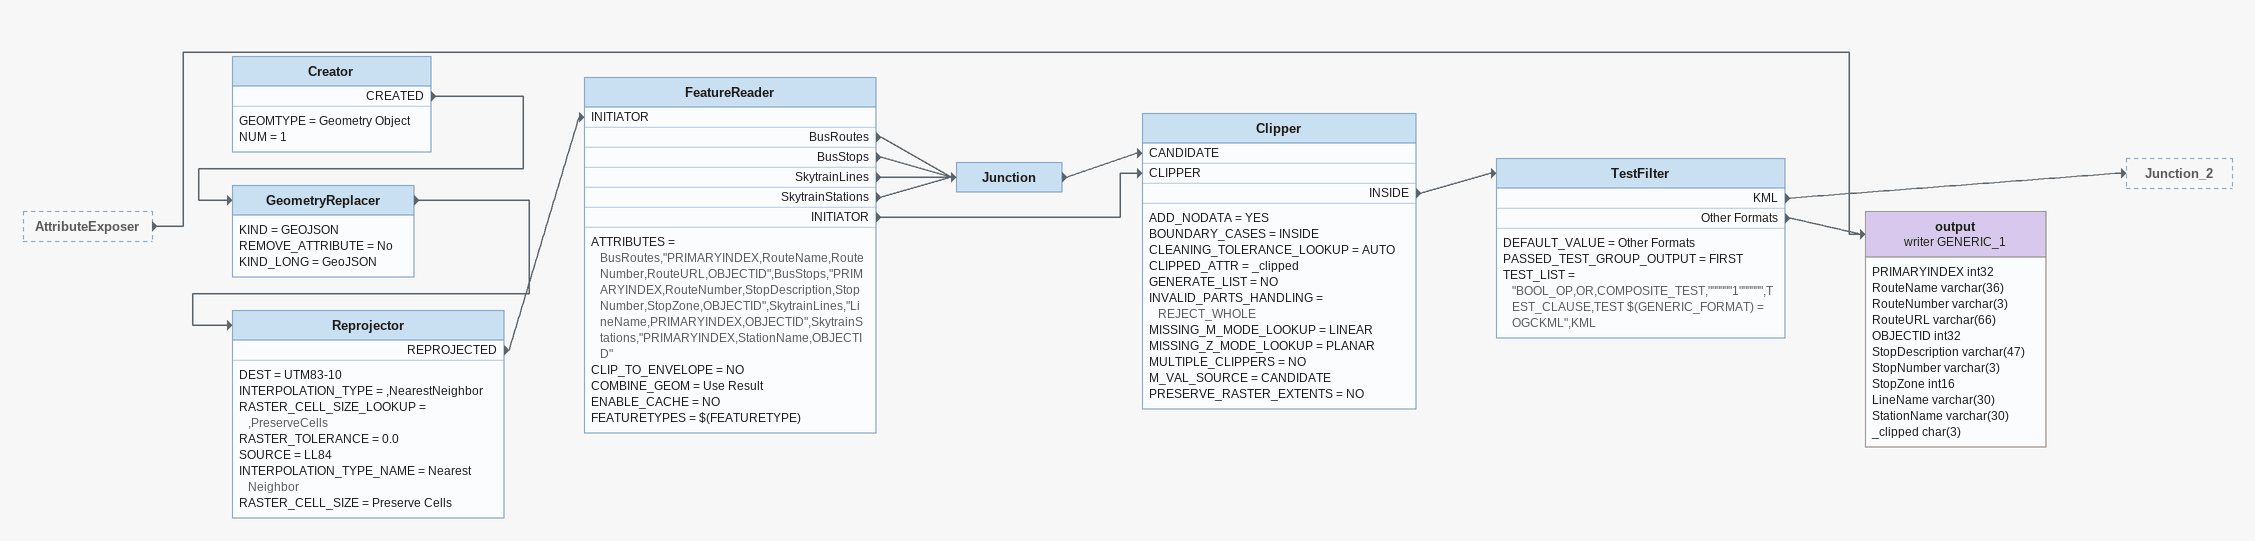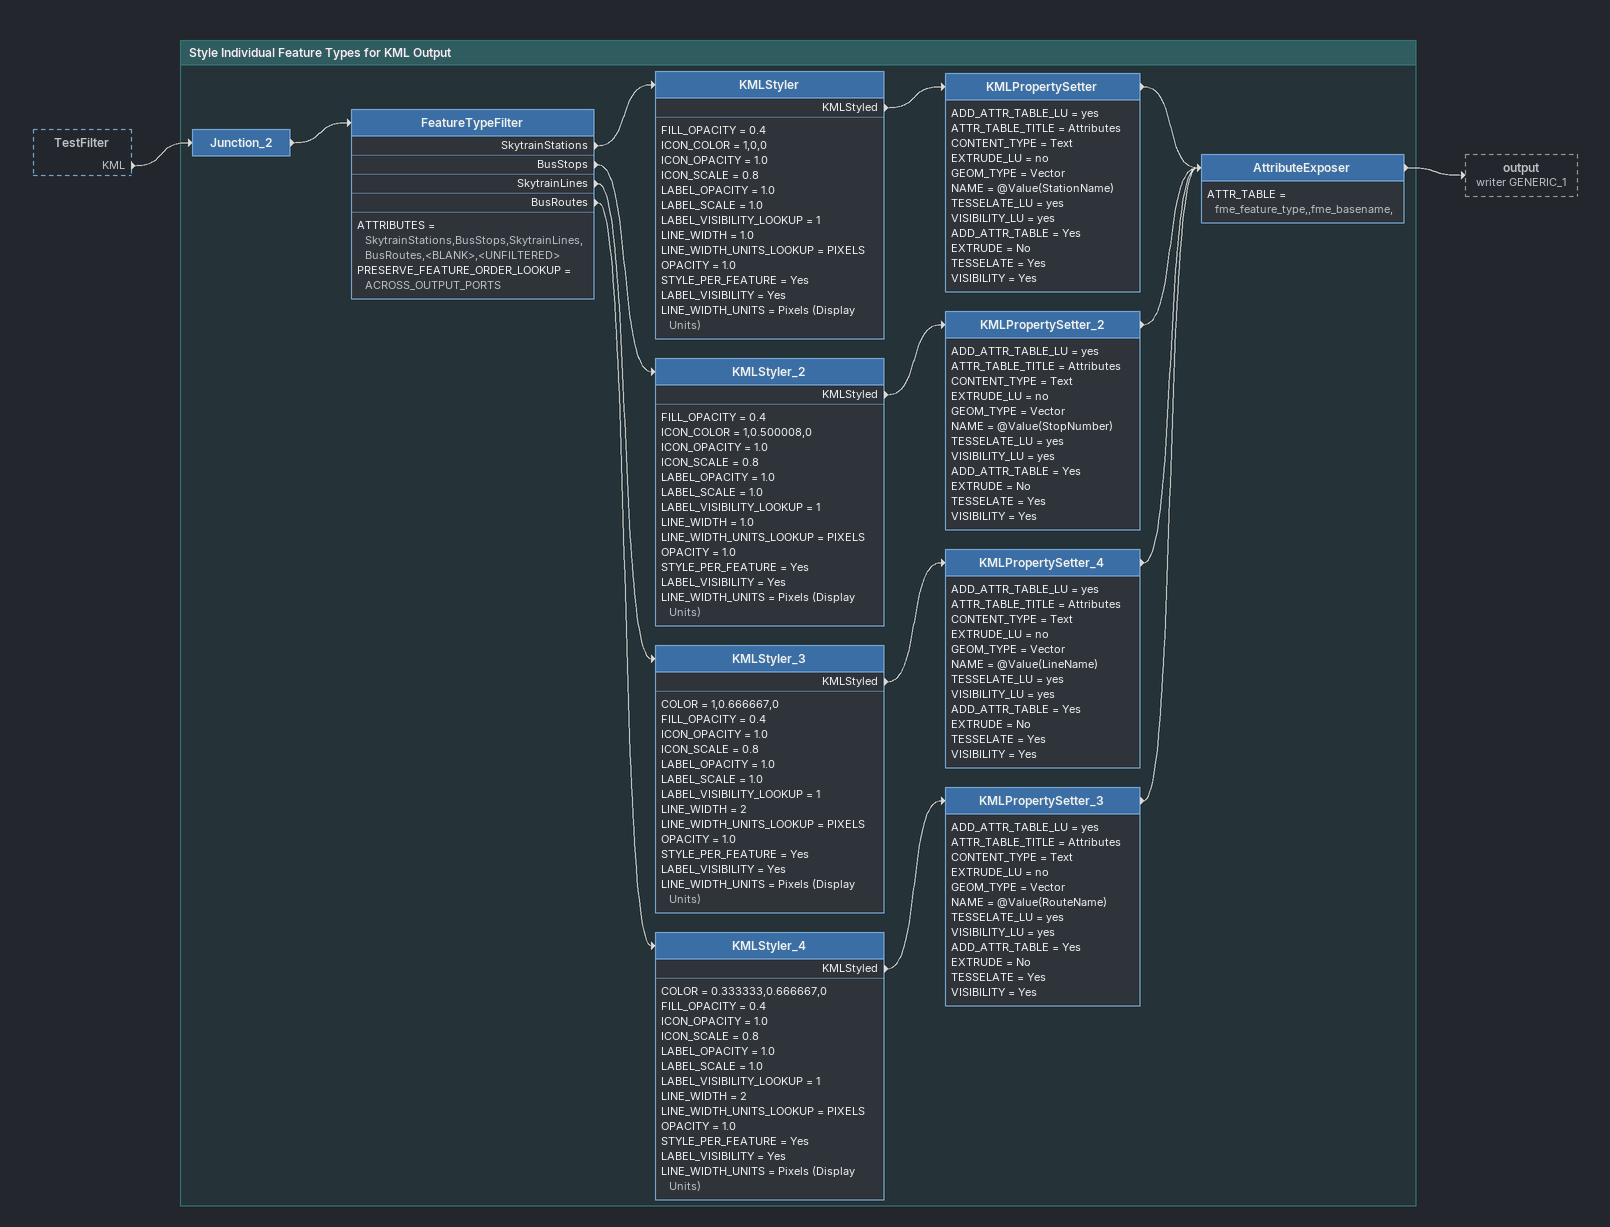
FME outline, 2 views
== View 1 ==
AttributeExposer [outside]
    -> output (writer GENERIC_1)
Creator
    GEOMTYPE = Geometry Object
    NUM = 1
    CREATED -> GeometryReplacer
GeometryReplacer
    KIND = GEOJSON
    REMOVE_ATTRIBUTE = No
    KIND_LONG = GeoJSON
    -> Reprojector
Reprojector
    DEST = UTM83-10
    INTERPOLATION_TYPE = ,NearestNeighbor
    RASTER_CELL_SIZE_LOOKUP = ,PreserveCells
    RASTER_TOLERANCE = 0.0
    SOURCE = LL84
    INTERPOLATION_TYPE_NAME = Nearest Neighbor
    RASTER_CELL_SIZE = Preserve Cells
    REPROJECTED -> FeatureReader [INITIATOR]
FeatureReader
    ATTRIBUTES = BusRoutes,"PRIMARYINDEX,RouteName,RouteNumber,RouteURL,OBJECTID",BusStops,"PRIMARYINDEX,RouteNumber,StopDescription,StopNumber,StopZone,OBJECTID",SkytrainLines,"LineName,PRIMARYINDEX,OBJECTID",SkytrainStations,"PRIMARYINDEX,StationName,OBJECTID"
    CLIP_TO_ENVELOPE = NO
    COMBINE_GEOM = Use Result
    ENABLE_CACHE = NO
    FEATURETYPES = $(FEATURETYPE)
    BusRoutes -> Junction
    BusStops -> Junction
    SkytrainLines -> Junction
    SkytrainStations -> Junction
    INITIATOR -> Clipper [CLIPPER]
Junction
    -> Clipper [CANDIDATE]
Clipper
    ADD_NODATA = YES
    BOUNDARY_CASES = INSIDE
    CLEANING_TOLERANCE_LOOKUP = AUTO
    CLIPPED_ATTR = _clipped
    GENERATE_LIST = NO
    INVALID_PARTS_HANDLING = REJECT_WHOLE
    MISSING_M_MODE_LOOKUP = LINEAR
    MISSING_Z_MODE_LOOKUP = PLANAR
    MULTIPLE_CLIPPERS = NO
    M_VAL_SOURCE = CANDIDATE
    PRESERVE_RASTER_EXTENTS = NO
    INSIDE -> TestFilter
TestFilter
    DEFAULT_VALUE = Other Formats
    PASSED_TEST_GROUP_OUTPUT = FIRST
    TEST_LIST = "BOOL_OP,OR,COMPOSITE_TEST,""""""1"""""",TEST_CLAUSE,TEST $(GENERIC_FORMAT) = OGCKML",KML
    KML -> Junction_2
    Other Formats -> output (writer GENERIC_1)
output (writer GENERIC_1)
    attributes: PRIMARYINDEX int32, RouteName varchar(36), RouteNumber varchar(3), RouteURL varchar(66), OBJECTID int32, StopDescription varchar(47), StopNumber varchar(3), StopZone int16, LineName varchar(30), StationName varchar(30), _clipped char(3)

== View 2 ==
TestFilter [outside]
    KML -> Junction_2

Bookmark: Style Individual Feature Types for KML Output
Junction_2
    -> FeatureTypeFilter
FeatureTypeFilter
    ATTRIBUTES = SkytrainStations,BusStops,SkytrainLines,BusRoutes,<BLANK>,<UNFILTERED>
    PRESERVE_FEATURE_ORDER_LOOKUP = ACROSS_OUTPUT_PORTS
    SkytrainStations -> KMLStyler
    BusStops -> KMLStyler_2
    SkytrainLines -> KMLStyler_3
    BusRoutes -> KMLStyler_4
KMLStyler
    FILL_OPACITY = 0.4
    ICON_COLOR = 1,0,0
    ICON_OPACITY = 1.0
    ICON_SCALE = 0.8
    LABEL_OPACITY = 1.0
    LABEL_SCALE = 1.0
    LABEL_VISIBILITY_LOOKUP = 1
    LINE_WIDTH = 1.0
    LINE_WIDTH_UNITS_LOOKUP = PIXELS
    OPACITY = 1.0
    STYLE_PER_FEATURE = Yes
    LABEL_VISIBILITY = Yes
    LINE_WIDTH_UNITS = Pixels (Display Units)
    KMLStyled -> KMLPropertySetter
KMLPropertySetter
    ADD_ATTR_TABLE_LU = yes
    ATTR_TABLE_TITLE = Attributes
    CONTENT_TYPE = Text
    EXTRUDE_LU = no
    GEOM_TYPE = Vector
    NAME = @Value(StationName)
    TESSELATE_LU = yes
    VISIBILITY_LU = yes
    ADD_ATTR_TABLE = Yes
    EXTRUDE = No
    TESSELATE = Yes
    VISIBILITY = Yes
    -> AttributeExposer
KMLStyler_2
    FILL_OPACITY = 0.4
    ICON_COLOR = 1,0.500008,0
    ICON_OPACITY = 1.0
    ICON_SCALE = 0.8
    LABEL_OPACITY = 1.0
    LABEL_SCALE = 1.0
    LABEL_VISIBILITY_LOOKUP = 1
    LINE_WIDTH = 1.0
    LINE_WIDTH_UNITS_LOOKUP = PIXELS
    OPACITY = 1.0
    STYLE_PER_FEATURE = Yes
    LABEL_VISIBILITY = Yes
    LINE_WIDTH_UNITS = Pixels (Display Units)
    KMLStyled -> KMLPropertySetter_2
KMLPropertySetter_2
    ADD_ATTR_TABLE_LU = yes
    ATTR_TABLE_TITLE = Attributes
    CONTENT_TYPE = Text
    EXTRUDE_LU = no
    GEOM_TYPE = Vector
    NAME = @Value(StopNumber)
    TESSELATE_LU = yes
    VISIBILITY_LU = yes
    ADD_ATTR_TABLE = Yes
    EXTRUDE = No
    TESSELATE = Yes
    VISIBILITY = Yes
    -> AttributeExposer
KMLStyler_3
    COLOR = 1,0.666667,0
    FILL_OPACITY = 0.4
    ICON_OPACITY = 1.0
    ICON_SCALE = 0.8
    LABEL_OPACITY = 1.0
    LABEL_SCALE = 1.0
    LABEL_VISIBILITY_LOOKUP = 1
    LINE_WIDTH = 2
    LINE_WIDTH_UNITS_LOOKUP = PIXELS
    OPACITY = 1.0
    STYLE_PER_FEATURE = Yes
    LABEL_VISIBILITY = Yes
    LINE_WIDTH_UNITS = Pixels (Display Units)
    KMLStyled -> KMLPropertySetter_4
KMLPropertySetter_4
    ADD_ATTR_TABLE_LU = yes
    ATTR_TABLE_TITLE = Attributes
    CONTENT_TYPE = Text
    EXTRUDE_LU = no
    GEOM_TYPE = Vector
    NAME = @Value(LineName)
    TESSELATE_LU = yes
    VISIBILITY_LU = yes
    ADD_ATTR_TABLE = Yes
    EXTRUDE = No
    TESSELATE = Yes
    VISIBILITY = Yes
    -> AttributeExposer
KMLStyler_4
    COLOR = 0.333333,0.666667,0
    FILL_OPACITY = 0.4
    ICON_OPACITY = 1.0
    ICON_SCALE = 0.8
    LABEL_OPACITY = 1.0
    LABEL_SCALE = 1.0
    LABEL_VISIBILITY_LOOKUP = 1
    LINE_WIDTH = 2
    LINE_WIDTH_UNITS_LOOKUP = PIXELS
    OPACITY = 1.0
    STYLE_PER_FEATURE = Yes
    LABEL_VISIBILITY = Yes
    LINE_WIDTH_UNITS = Pixels (Display Units)
    KMLStyled -> KMLPropertySetter_3
KMLPropertySetter_3
    ADD_ATTR_TABLE_LU = yes
    ATTR_TABLE_TITLE = Attributes
    CONTENT_TYPE = Text
    EXTRUDE_LU = no
    GEOM_TYPE = Vector
    NAME = @Value(RouteName)
    TESSELATE_LU = yes
    VISIBILITY_LU = yes
    ADD_ATTR_TABLE = Yes
    EXTRUDE = No
    TESSELATE = Yes
    VISIBILITY = Yes
    -> AttributeExposer
AttributeExposer
    ATTR_TABLE = fme_feature_type,,fme_basename,
    -> output (writer GENERIC_1)
